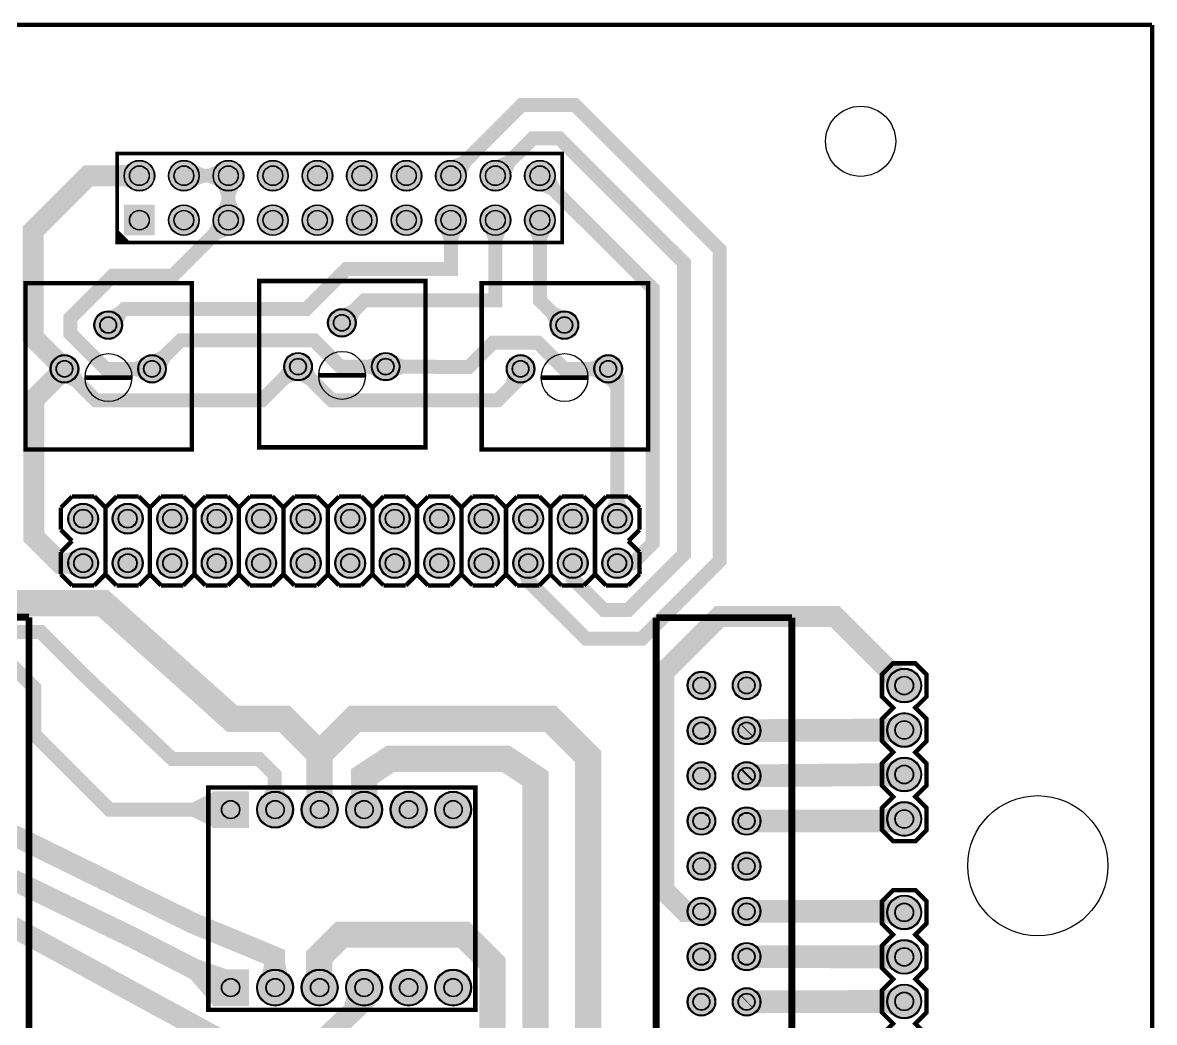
# Model space of a CAD drawing. Header units: millimetres. Extents: x 0 to 100, y -4 to 127.
# Drawn here: x 35.5 to 100.1, y 70 to 127.1 of the extents above; entities that cross this region are included whole.
import ezdxf

# ---------------------------------------------------------------- set-up
doc = ezdxf.new("R2010")
doc.units = ezdxf.units.MM
for name, color, linetype, true_color in [('BoardOutLine', 7, 'Continuous', 0xff00ff), ('BottomLayer', 7, 'Continuous', 0x009900), ('BottomSolderMaskLayer', 7, 'Continuous', 0xaa00ff), ('Multi-Layer', 7, 'Continuous', 0xc0c0c0), ('TopSilkLayer', 7, 'Continuous', 0xffffff), ('TopSolderMaskLayer', 7, 'Continuous', 0x800080)]:
    doc.layers.add(name, color=color, linetype=linetype, true_color=true_color)

msp = doc.modelspace()

# ---------------------------------------------------------------- hatches: boundary and pattern name
at = {"layer": 'BottomLayer'}
for points in [[(41.635, 117.752), (41.635, 119.027), (41.04, 118.989), (41.04, 117.789)], [(45.299, 117.752), (45.299, 119.027), (45.894, 118.789), (45.894, 117.989)], [(46.715, 117.752), (46.715, 119.027), (46.12, 118.789), (46.12, 117.989)], [(59.924, 119.238), (60.825, 118.336), (61.078, 118.925), (60.512, 119.491)], [(62.464, 119.238), (63.365, 118.336), (63.618, 118.925), (63.052, 119.491)], [(65.004, 117.541), (65.905, 118.443), (66.158, 117.854), (65.592, 117.288)], [(47.914, 117.827), (46.639, 117.827), (46.877, 117.232), (47.677, 117.232)], [(47.914, 116.412), (46.639, 116.412), (46.877, 117.007), (47.677, 117.007)], [(46.429, 115.903), (47.33, 115.001), (46.742, 114.748), (46.176, 115.314)], [(60.614, 115.287), (59.339, 115.287), (59.577, 114.692), (60.377, 114.692)], [(63.154, 115.287), (61.879, 115.287), (62.117, 114.692), (62.917, 114.692)], [(65.694, 115.287), (64.419, 115.287), (64.657, 114.692), (65.457, 114.692)], [(40.371, 110.62), (41.18, 109.812), (41.436, 110.311), (40.87, 110.876)], [(53.706, 110.747), (54.515, 109.939), (54.771, 110.438), (54.205, 111.003)], [(65.694, 109.812), (66.502, 110.62), (66.004, 110.876), (65.438, 110.31)], [(37.159, 107.312), (37.967, 108.12), (37.61, 108.518), (36.761, 107.669)], [(42.415, 107.931), (42.415, 106.788), (41.882, 106.96), (41.882, 107.76)], [(42.871, 108.12), (43.68, 107.312), (43.935, 107.811), (43.37, 108.376)], [(55.75, 108.058), (55.75, 106.915), (55.217, 107.087), (55.217, 107.887)], [(56.76, 108.057), (56.756, 106.914), (57.29, 107.083), (57.293, 107.883)], [(68.451, 107.932), (68.45, 106.789), (67.916, 106.961), (67.917, 107.761)], [(37.159, 107.408), (37.967, 106.599), (37.609, 106.202), (36.761, 107.051)], [(37.872, 106.599), (38.68, 107.408), (38.936, 106.909), (38.37, 106.343)], [(51.225, 106.725), (50.502, 107.611), (50.196, 107.142), (50.705, 106.519)], [(51.206, 106.726), (52.015, 107.534), (52.271, 107.036), (51.705, 106.47)], [(64.252, 106.658), (63.221, 107.152), (63.123, 106.607), (63.888, 106.241)], [(69.7, 107.206), (68.708, 106.639), (69.069, 106.23), (69.869, 106.688)], [(70.088, 99.352), (68.85, 99.352), (69.069, 99.93), (69.869, 99.93)], [(38.443, 95.647), (38.443, 96.885), (37.865, 96.866), (37.865, 95.666)], [(70.015, 95.647), (70.015, 96.885), (70.358, 96.666), (70.358, 95.866)], [(65.008, 95.72), (63.77, 95.72), (63.989, 95.25), (64.789, 95.25)], [(67.548, 95.72), (66.31, 95.72), (66.529, 95.377), (67.329, 95.377)], [(84.914, 89.222), (85.911, 90.219), (85.372, 90.61), (84.523, 89.761)], [(77.362, 86.136), (77.357, 87.279), (77.89, 87.36), (77.895, 86.06)], [(85.233, 86.034), (85.228, 87.443), (84.57, 87.386), (84.575, 86.086)], [(77.364, 83.558), (77.354, 84.701), (77.887, 84.784), (77.898, 83.484)], [(85.236, 83.491), (85.224, 84.901), (84.567, 84.84), (84.578, 83.54)], [(50.678, 82.874), (49.178, 82.837), (49.511, 83.546), (50.311, 83.565)], [(53.234, 82.856), (51.734, 82.856), (51.734, 83.556), (53.234, 83.556)], [(55.774, 82.856), (54.274, 82.856), (54.274, 83.556), (55.774, 83.556)], [(46.404, 81.194), (46.404, 83.194), (45.204, 82.594), (45.204, 81.794)], [(77.359, 80.973), (77.359, 82.116), (77.893, 82.194), (77.893, 80.894)], [(85.297, 80.902), (85.169, 82.306), (84.518, 82.194), (84.637, 80.894)], [(73.771, 75.811), (73.771, 76.954), (73.35, 76.983), (73.35, 75.783)], [(77.359, 75.811), (77.359, 76.954), (77.893, 77.033), (77.893, 75.733)], [(85.262, 77.058), (85.2, 75.65), (84.545, 75.733), (84.602, 77.033)], [(77.36, 74.373), (77.358, 73.23), (77.892, 73.15), (77.894, 74.45)], [(85.232, 74.493), (85.229, 73.083), (84.571, 73.139), (84.574, 74.439)], [(46.404, 71.034), (47.295, 73.034), (45.592, 73.634), (45.103, 72.537)], [(50.681, 72.71), (49.182, 72.682), (49.318, 73.384), (50.518, 73.407)], [(53.218, 72.714), (51.718, 72.677), (51.701, 73.377), (53.201, 73.414)], [(55.46, 71.134), (54.076, 71.715), (53.893, 71.033), (55.101, 70.526)], [(77.361, 70.652), (77.358, 71.794), (77.891, 71.875), (77.895, 70.575)], [(85.232, 70.54), (85.228, 71.95), (84.571, 71.893), (84.574, 70.593)]]:
    msp.add_hatch(color=256, dxfattribs=at).paths.add_polyline_path(points)
at = {"layer": 'BottomSolderMaskLayer'}
for points in [[(41.322, 118.389, 1), (43.072, 118.389, 1)], [(43.862, 118.389, 1), (45.612, 118.389, 1)], [(46.402, 118.389, 1), (48.152, 118.389, 1)], [(48.942, 118.389, 1), (50.692, 118.389, 1)], [(51.482, 118.389, 1), (53.232, 118.389, 1)], [(54.022, 118.389, 1), (55.772, 118.389, 1)], [(56.562, 118.389, 1), (58.312, 118.389, 1)], [(59.102, 118.389, 1), (60.852, 118.389, 1)], [(61.642, 118.389, 1), (63.392, 118.389, 1)], [(64.182, 118.389, 1), (65.932, 118.389, 1)], [(41.322, 116.725), (43.072, 116.725), (43.072, 114.974), (41.322, 114.974)], [(43.862, 115.849, 1), (45.612, 115.849, 1)], [(46.402, 115.849, 1), (48.152, 115.849, 1)], [(48.942, 115.849, 1), (50.692, 115.849, 1)], [(51.482, 115.849, 1), (53.232, 115.849, 1)], [(54.022, 115.849, 1), (55.772, 115.849, 1)], [(56.562, 115.849, 1), (58.312, 115.849, 1)], [(59.102, 115.849, 1), (60.852, 115.849, 1)], [(61.642, 115.849, 1), (63.392, 115.849, 1)], [(64.182, 115.849, 1), (65.932, 115.849, 1)], [(39.606, 109.86, 1), (41.232, 109.86, 1)], [(52.941, 109.987, 1), (54.567, 109.987, 1)], [(65.641, 109.86, 1), (67.267, 109.86, 1)], [(37.106, 107.36, 1), (38.732, 107.36, 1)], [(42.106, 107.36, 1), (43.732, 107.36, 1)], [(50.441, 107.487, 1), (52.067, 107.487, 1)], [(55.441, 107.487, 1), (57.067, 107.487, 1)], [(63.141, 107.36, 1), (64.767, 107.36, 1)], [(68.141, 107.36, 1), (69.767, 107.36, 1)], [(38.113, 98.806, 1), (39.865, 98.806, 1)], [(40.653, 98.806, 1), (42.405, 98.806, 1)], [(43.193, 98.806, 1), (44.945, 98.806, 1)], [(45.733, 98.806, 1), (47.485, 98.806, 1)], [(48.273, 98.806, 1), (50.025, 98.806, 1)], [(50.813, 98.806, 1), (52.565, 98.806, 1)], [(53.353, 98.806, 1), (55.105, 98.806, 1)], [(55.893, 98.806, 1), (57.645, 98.806, 1)], [(58.433, 98.806, 1), (60.185, 98.806, 1)], [(60.973, 98.806, 1), (62.725, 98.806, 1)], [(63.513, 98.806, 1), (65.265, 98.806, 1)], [(66.053, 98.806, 1), (67.805, 98.806, 1)], [(68.593, 98.806, 1), (70.345, 98.806, 1)], [(38.113, 96.266, 1), (39.865, 96.266, 1)], [(40.653, 96.266, 1), (42.405, 96.266, 1)], [(43.193, 96.266, 1), (44.945, 96.266, 1)], [(45.733, 96.266, 1), (47.485, 96.266, 1)], [(48.273, 96.266, 1), (50.025, 96.266, 1)], [(50.813, 96.266, 1), (52.565, 96.266, 1)], [(53.353, 96.266, 1), (55.105, 96.266, 1)], [(55.893, 96.266, 1), (57.645, 96.266, 1)], [(58.433, 96.266, 1), (60.185, 96.266, 1)], [(60.973, 96.266, 1), (62.725, 96.266, 1)], [(63.513, 96.266, 1), (65.265, 96.266, 1)], [(66.053, 96.266, 1), (67.805, 96.266, 1)], [(68.593, 96.266, 1), (70.345, 96.266, 1)], [(73.462, 89.286, 1), (75.088, 89.286, 1)], [(76.043, 89.286, 1), (77.668, 89.286, 1)], [(84.861, 89.281, 1), (86.843, 89.281, 1)], [(73.462, 86.705, 1), (75.088, 86.705, 1)], [(76.043, 86.705, 1), (77.668, 86.705, 1)], [(84.861, 86.741, 1), (86.843, 86.741, 1)], [(73.462, 84.125, 1), (75.088, 84.125, 1)], [(76.043, 84.125, 1), (77.668, 84.125, 1)], [(84.861, 84.201, 1), (86.843, 84.201, 1)], [(48.455, 83.245), (48.455, 81.144), (46.353, 81.144), (46.353, 83.245)], [(48.893, 82.194, 1), (50.995, 82.194, 1)], [(51.433, 82.194, 1), (53.535, 82.194, 1)], [(53.973, 82.194, 1), (56.075, 82.194, 1)], [(56.513, 82.194, 1), (58.615, 82.194, 1)], [(59.053, 82.194, 1), (61.155, 82.194, 1)], [(73.462, 81.544, 1), (75.088, 81.544, 1)], [(76.043, 81.544, 1), (77.668, 81.544, 1)], [(84.861, 81.661, 1), (86.843, 81.661, 1)], [(73.462, 78.963, 1), (75.088, 78.963, 1)], [(76.043, 78.963, 1), (77.668, 78.963, 1)], [(73.462, 76.383, 1), (75.088, 76.383, 1)], [(76.043, 76.383, 1), (77.668, 76.383, 1)], [(84.861, 76.327, 1), (86.843, 76.327, 1)], [(73.462, 73.802, 1), (75.088, 73.802, 1)], [(76.043, 73.802, 1), (77.668, 73.802, 1)], [(84.861, 73.787, 1), (86.843, 73.787, 1)], [(48.455, 73.085), (48.455, 70.984), (46.353, 70.984), (46.353, 73.085)], [(48.893, 72.034, 1), (50.995, 72.034, 1)], [(51.433, 72.034, 1), (53.535, 72.034, 1)], [(53.973, 72.034, 1), (56.075, 72.034, 1)], [(56.513, 72.034, 1), (58.615, 72.034, 1)], [(59.053, 72.034, 1), (61.155, 72.034, 1)], [(73.462, 71.222, 1), (75.088, 71.222, 1)], [(76.043, 71.222, 1), (77.668, 71.222, 1)], [(84.861, 71.247, 1), (86.843, 71.247, 1)]]:
    msp.add_hatch(color=256, dxfattribs=at).paths.add_polyline_path(points)
at = {"layer": 'Multi-Layer'}
for points in [[(41.347, 118.389, 1), (43.047, 118.389, 1)], [(43.887, 118.389, 1), (45.587, 118.389, 1)], [(46.427, 118.389, 1), (48.127, 118.389, 1)], [(48.967, 118.389, 1), (50.667, 118.389, 1)], [(51.507, 118.389, 1), (53.207, 118.389, 1)], [(54.047, 118.389, 1), (55.747, 118.389, 1)], [(56.587, 118.389, 1), (58.287, 118.389, 1)], [(59.127, 118.389, 1), (60.827, 118.389, 1)], [(61.667, 118.389, 1), (63.367, 118.389, 1)], [(64.207, 118.389, 1), (65.907, 118.389, 1)], [(41.347, 116.699), (43.047, 116.699), (43.047, 114.999), (41.347, 114.999)], [(43.887, 115.849, 1), (45.587, 115.849, 1)], [(46.427, 115.849, 1), (48.127, 115.849, 1)], [(48.967, 115.849, 1), (50.667, 115.849, 1)], [(51.507, 115.849, 1), (53.207, 115.849, 1)], [(54.047, 115.849, 1), (55.747, 115.849, 1)], [(56.587, 115.849, 1), (58.287, 115.849, 1)], [(59.127, 115.849, 1), (60.827, 115.849, 1)], [(61.667, 115.849, 1), (63.367, 115.849, 1)], [(64.207, 115.849, 1), (65.907, 115.849, 1)], [(39.657, 109.86, 1), (41.181, 109.86, 1)], [(52.992, 109.987, 1), (54.516, 109.987, 1)], [(65.692, 109.86, 1), (67.216, 109.86, 1)], [(37.157, 107.36, 1), (38.681, 107.36, 1)], [(42.157, 107.36, 1), (43.681, 107.36, 1)], [(50.492, 107.487, 1), (52.016, 107.487, 1)], [(55.492, 107.487, 1), (57.016, 107.487, 1)], [(63.192, 107.36, 1), (64.716, 107.36, 1)], [(68.192, 107.36, 1), (69.716, 107.36, 1)], [(38.164, 98.806, 1), (39.815, 98.806, 1)], [(40.703, 98.806, 1), (42.354, 98.806, 1)], [(43.243, 98.806, 1), (44.894, 98.806, 1)], [(45.784, 98.806, 1), (47.435, 98.806, 1)], [(48.324, 98.806, 1), (49.974, 98.806, 1)], [(50.863, 98.806, 1), (52.514, 98.806, 1)], [(53.403, 98.806, 1), (55.054, 98.806, 1)], [(55.943, 98.806, 1), (57.594, 98.806, 1)], [(58.484, 98.806, 1), (60.135, 98.806, 1)], [(61.024, 98.806, 1), (62.675, 98.806, 1)], [(63.564, 98.806, 1), (65.215, 98.806, 1)], [(66.103, 98.806, 1), (67.754, 98.806, 1)], [(68.643, 98.806, 1), (70.294, 98.806, 1)], [(38.164, 96.266, 1), (39.815, 96.266, 1)], [(40.703, 96.266, 1), (42.354, 96.266, 1)], [(43.243, 96.266, 1), (44.894, 96.266, 1)], [(45.784, 96.266, 1), (47.435, 96.266, 1)], [(48.324, 96.266, 1), (49.974, 96.266, 1)], [(50.863, 96.266, 1), (52.514, 96.266, 1)], [(53.403, 96.266, 1), (55.054, 96.266, 1)], [(55.943, 96.266, 1), (57.594, 96.266, 1)], [(58.484, 96.266, 1), (60.135, 96.266, 1)], [(61.024, 96.266, 1), (62.675, 96.266, 1)], [(63.564, 96.266, 1), (65.215, 96.266, 1)], [(66.103, 96.266, 1), (67.754, 96.266, 1)], [(68.643, 96.266, 1), (70.294, 96.266, 1)], [(73.513, 89.286, 1), (75.037, 89.286, 1)], [(76.093, 89.286, 1), (77.617, 89.286, 1)], [(84.912, 89.281, 1), (86.792, 89.281, 1)], [(73.513, 86.705, 1), (75.037, 86.705, 1)], [(76.093, 86.705, 1), (77.617, 86.705, 1)], [(84.912, 86.741, 1), (86.792, 86.741, 1)], [(73.513, 84.125, 1), (75.037, 84.125, 1)], [(76.093, 84.125, 1), (77.617, 84.125, 1)], [(84.912, 84.201, 1), (86.792, 84.201, 1)], [(48.404, 83.194), (48.404, 81.194), (46.404, 81.194), (46.404, 83.194)], [(48.944, 82.194, 1), (50.944, 82.194, 1)], [(51.484, 82.194, 1), (53.484, 82.194, 1)], [(54.024, 82.194, 1), (56.024, 82.194, 1)], [(56.564, 82.194, 1), (58.564, 82.194, 1)], [(59.104, 82.194, 1), (61.104, 82.194, 1)], [(73.513, 81.544, 1), (75.037, 81.544, 1)], [(76.093, 81.544, 1), (77.617, 81.544, 1)], [(84.912, 81.661, 1), (86.792, 81.661, 1)], [(73.513, 78.963, 1), (75.037, 78.963, 1)], [(76.093, 78.963, 1), (77.617, 78.963, 1)], [(73.513, 76.383, 1), (75.037, 76.383, 1)], [(76.093, 76.383, 1), (77.617, 76.383, 1)], [(84.912, 76.327, 1), (86.792, 76.327, 1)], [(73.513, 73.802, 1), (75.037, 73.802, 1)], [(76.093, 73.802, 1), (77.617, 73.802, 1)], [(84.912, 73.787, 1), (86.792, 73.787, 1)], [(48.404, 73.034), (48.404, 71.034), (46.404, 71.034), (46.404, 73.034)], [(48.944, 72.034, 1), (50.944, 72.034, 1)], [(51.484, 72.034, 1), (53.484, 72.034, 1)], [(54.024, 72.034, 1), (56.024, 72.034, 1)], [(56.564, 72.034, 1), (58.564, 72.034, 1)], [(59.104, 72.034, 1), (61.104, 72.034, 1)], [(73.513, 71.222, 1), (75.037, 71.222, 1)], [(76.093, 71.222, 1), (77.617, 71.222, 1)], [(84.912, 71.247, 1), (86.792, 71.247, 1)]]:
    msp.add_hatch(color=256, dxfattribs=at).paths.add_polyline_path(points)
at = {"layer": 'TopSilkLayer'}
msp.add_hatch(color=256, dxfattribs=at).paths.add_polyline_path([(40.927, 115.341), (41.689, 114.579), (40.927, 114.579)])
at = {"layer": 'TopSolderMaskLayer'}
for points in [[(41.322, 118.389, 1), (43.072, 118.389, 1)], [(43.862, 118.389, 1), (45.612, 118.389, 1)], [(46.402, 118.389, 1), (48.152, 118.389, 1)], [(48.942, 118.389, 1), (50.692, 118.389, 1)], [(51.482, 118.389, 1), (53.232, 118.389, 1)], [(54.022, 118.389, 1), (55.772, 118.389, 1)], [(56.562, 118.389, 1), (58.312, 118.389, 1)], [(59.102, 118.389, 1), (60.852, 118.389, 1)], [(61.642, 118.389, 1), (63.392, 118.389, 1)], [(64.182, 118.389, 1), (65.932, 118.389, 1)], [(41.322, 116.725), (43.072, 116.725), (43.072, 114.974), (41.322, 114.974)], [(43.862, 115.849, 1), (45.612, 115.849, 1)], [(46.402, 115.849, 1), (48.152, 115.849, 1)], [(48.942, 115.849, 1), (50.692, 115.849, 1)], [(51.482, 115.849, 1), (53.232, 115.849, 1)], [(54.022, 115.849, 1), (55.772, 115.849, 1)], [(56.562, 115.849, 1), (58.312, 115.849, 1)], [(59.102, 115.849, 1), (60.852, 115.849, 1)], [(61.642, 115.849, 1), (63.392, 115.849, 1)], [(64.182, 115.849, 1), (65.932, 115.849, 1)], [(39.606, 109.86, 1), (41.232, 109.86, 1)], [(52.941, 109.987, 1), (54.567, 109.987, 1)], [(65.641, 109.86, 1), (67.267, 109.86, 1)], [(37.106, 107.36, 1), (38.732, 107.36, 1)], [(42.106, 107.36, 1), (43.732, 107.36, 1)], [(50.441, 107.487, 1), (52.067, 107.487, 1)], [(55.441, 107.487, 1), (57.067, 107.487, 1)], [(63.141, 107.36, 1), (64.767, 107.36, 1)], [(68.141, 107.36, 1), (69.767, 107.36, 1)], [(38.113, 98.806, 1), (39.865, 98.806, 1)], [(40.653, 98.806, 1), (42.405, 98.806, 1)], [(43.193, 98.806, 1), (44.945, 98.806, 1)], [(45.733, 98.806, 1), (47.485, 98.806, 1)], [(48.273, 98.806, 1), (50.025, 98.806, 1)], [(50.813, 98.806, 1), (52.565, 98.806, 1)], [(53.353, 98.806, 1), (55.105, 98.806, 1)], [(55.893, 98.806, 1), (57.645, 98.806, 1)], [(58.433, 98.806, 1), (60.185, 98.806, 1)], [(60.973, 98.806, 1), (62.725, 98.806, 1)], [(63.513, 98.806, 1), (65.265, 98.806, 1)], [(66.053, 98.806, 1), (67.805, 98.806, 1)], [(68.593, 98.806, 1), (70.345, 98.806, 1)], [(38.113, 96.266, 1), (39.865, 96.266, 1)], [(40.653, 96.266, 1), (42.405, 96.266, 1)], [(43.193, 96.266, 1), (44.945, 96.266, 1)], [(45.733, 96.266, 1), (47.485, 96.266, 1)], [(48.273, 96.266, 1), (50.025, 96.266, 1)], [(50.813, 96.266, 1), (52.565, 96.266, 1)], [(53.353, 96.266, 1), (55.105, 96.266, 1)], [(55.893, 96.266, 1), (57.645, 96.266, 1)], [(58.433, 96.266, 1), (60.185, 96.266, 1)], [(60.973, 96.266, 1), (62.725, 96.266, 1)], [(63.513, 96.266, 1), (65.265, 96.266, 1)], [(66.053, 96.266, 1), (67.805, 96.266, 1)], [(68.593, 96.266, 1), (70.345, 96.266, 1)], [(73.462, 89.286, 1), (75.088, 89.286, 1)], [(76.043, 89.286, 1), (77.668, 89.286, 1)], [(84.861, 89.281, 1), (86.843, 89.281, 1)], [(73.462, 86.705, 1), (75.088, 86.705, 1)], [(76.043, 86.705, 1), (77.668, 86.705, 1)], [(84.861, 86.741, 1), (86.843, 86.741, 1)], [(73.462, 84.125, 1), (75.088, 84.125, 1)], [(76.043, 84.125, 1), (77.668, 84.125, 1)], [(84.861, 84.201, 1), (86.843, 84.201, 1)], [(48.455, 83.245), (48.455, 81.144), (46.353, 81.144), (46.353, 83.245)], [(48.893, 82.194, 1), (50.995, 82.194, 1)], [(51.433, 82.194, 1), (53.535, 82.194, 1)], [(53.973, 82.194, 1), (56.075, 82.194, 1)], [(56.513, 82.194, 1), (58.615, 82.194, 1)], [(59.053, 82.194, 1), (61.155, 82.194, 1)], [(73.462, 81.544, 1), (75.088, 81.544, 1)], [(76.043, 81.544, 1), (77.668, 81.544, 1)], [(84.861, 81.661, 1), (86.843, 81.661, 1)], [(73.462, 78.963, 1), (75.088, 78.963, 1)], [(76.043, 78.963, 1), (77.668, 78.963, 1)], [(73.462, 76.383, 1), (75.088, 76.383, 1)], [(76.043, 76.383, 1), (77.668, 76.383, 1)], [(84.861, 76.327, 1), (86.843, 76.327, 1)], [(73.462, 73.802, 1), (75.088, 73.802, 1)], [(76.043, 73.802, 1), (77.668, 73.802, 1)], [(84.861, 73.787, 1), (86.843, 73.787, 1)], [(48.455, 73.085), (48.455, 70.984), (46.353, 70.984), (46.353, 73.085)], [(48.893, 72.034, 1), (50.995, 72.034, 1)], [(51.433, 72.034, 1), (53.535, 72.034, 1)], [(53.973, 72.034, 1), (56.075, 72.034, 1)], [(56.513, 72.034, 1), (58.615, 72.034, 1)], [(59.053, 72.034, 1), (61.155, 72.034, 1)], [(73.462, 71.222, 1), (75.088, 71.222, 1)], [(76.043, 71.222, 1), (77.668, 71.222, 1)], [(84.861, 71.247, 1), (86.843, 71.247, 1)]]:
    msp.add_hatch(color=256, dxfattribs=at).paths.add_polyline_path(points)

# ---------------------------------------------------------------- linework, layer by layer
at = {"layer": 'BoardOutLine', "const_width": 0.254}
for points in [[(0, 127), (100, 127)], [(100, 127), (100, 0)]]:
    msp.add_lwpolyline(points, dxfattribs=at)
at = {"layer": 'BottomLayer'}
for points, const_width in [([(64.389, 96.266), (64.389, 95.25), (67.691, 91.948), (70.866, 91.948), (75.311, 96.393), (75.311, 114.173), (67.056, 122.428), (64.016, 122.428), (59.977, 118.389)], 0.8), ([(66.929, 96.266), (66.929, 95.377), (68.707, 93.599), (70.104, 93.599), (73.279, 96.774), (73.279, 113.411), (66.167, 120.523), (64.651, 120.523), (62.517, 118.389)], 0.8), ([(37.92, 107.361), (36.134, 109.144), (36.134, 115.242), (39.281, 118.389), (42.197, 118.389)], 1.2), ([(44.737, 118.389), (47.277, 118.389)], 0.8), ([(47.277, 118.389), (47.277, 115.849)], 0.8), ([(69.469, 96.266), (70.358, 96.266), (71.501, 97.409), (71.501, 111.945), (65.057, 118.389)], 0.8), ([(42.919, 107.36), (40.273, 107.36), (38.26, 109.372), (38.26, 110.261), (40.673, 112.674), (44.102, 112.674), (47.277, 115.849)], 0.8), ([(40.419, 109.86), (41.329, 110.769), (51.722, 110.769), (54.008, 113.055), (59.977, 113.055), (59.977, 115.849)], 0.8), ([(53.754, 109.987), (55.045, 111.277), (62.517, 111.277), (62.517, 115.849)], 0.8), ([(66.454, 109.86), (65.057, 111.257), (65.057, 115.849)], 0.8), ([(42.918, 107.361), (44.552, 108.991), (52.172, 108.991), (53.675, 107.488), (56.253, 107.488)], 0.8), ([(56.253, 107.488), (60.993, 107.467), (62.39, 108.864), (64.93, 108.864), (66.434, 107.361), (68.953, 107.361)], 0.8), ([(37.92, 107.361), (36.175, 105.616), (36.175, 97.775), (37.683, 96.266), (38.989, 96.266)], 1.2), ([(37.92, 107.361), (39.715, 105.562), (49.182, 105.562), (51.107, 107.488), (51.255, 107.488)], 0.8), ([(51.254, 107.487), (53.178, 105.562), (62.644, 105.562), (63.954, 106.872), (63.954, 107.36)], 0.8), ([(69.469, 98.806), (69.469, 106.845), (68.954, 107.36)], 0.8), ([(24.544, 97.561), (29.185, 97.561), (32.766, 93.98), (40.132, 93.98), (40.132, 93.98), (47.498, 87.376), (47.498, 87.376), (50.485, 87.376), (52.484, 85.377)], 1.5), ([(49.944, 82.194), (49.911, 82.227), (49.911, 84.201), (49.022, 85.09), (44.069, 85.09), (38.989, 89.916), (36.576, 92.329), (30.099, 92.329), (27.407, 95.021), (24.544, 95.021)], 0.8), ([(85.852, 89.281), (81.915, 93.218), (75.311, 93.218), (72.136, 90.043), (72.136, 77.597), (73.35, 76.383), (74.275, 76.383)], 1.2), ([(24.544, 92.481), (25.966, 91.059), (34.29, 91.059), (36.195, 89.154), (36.195, 86.487), (40.488, 82.194), (47.404, 82.194)], 0.8), ([(52.484, 82.194), (52.484, 85.377), (54.483, 87.376), (65.659, 87.376), (67.818, 85.217), (67.818, 53.467), (63.373, 49.022), (63.373, 42.037), (60.452, 39.116), (58.928, 39.116), (55.024, 35.331)], 1.5), ([(85.852, 86.741), (76.855, 86.705)], 1.3), ([(76.891, 86.741), (76.855, 86.705)], 0.8), ([(55.024, 82.194), (55.024, 84.099), (56.515, 85.09), (63.119, 85.09), (64.803, 83.972), (64.803, 54.643), (61.595, 51.435), (53.983, 51.435), (52.451, 49.903), (52.451, 49.149)], 1.5), ([(85.852, 84.201), (76.855, 84.125)], 1.3), ([(76.931, 84.201), (76.855, 84.125)], 0.8), ([(49.944, 72.034), (49.911, 73.787), (45.245, 75.717), (33.32, 81.57)], 1.2), ([(85.852, 81.661), (85.735, 81.544), (76.855, 81.544)], 1.3), ([(47.404, 72.034), (41.689, 74.955), (33.32, 78.989)], 1.2), ([(33.32, 76.408), (47.244, 68.834), (52.451, 68.834), (55.024, 71.28), (55.024, 72.034)], 1.2), ([(85.852, 76.327), (85.796, 76.383), (76.855, 76.383)], 1.3), ([(54.991, 59.309), (54.991, 61.087), (56.388, 62.484), (62.357, 69.088), (62.357, 73.406), (60.706, 75.057), (53.721, 75.057), (52.451, 73.787), (52.451, 72.067), (52.484, 72.034)], 1.5), ([(85.852, 73.787), (76.855, 73.802)], 1.3), ([(85.852, 71.247), (76.855, 71.222)], 1.3), ([(76.881, 71.247), (76.855, 71.222)], 0.8)]:
    msp.add_lwpolyline(points, dxfattribs=dict(at, const_width=const_width))
at = {"layer": 'BottomSolderMaskLayer'}
for centre, radius in [((42.197, 118.389), 0.875), ((42.197, 118.389), 0.566), ((44.737, 118.389), 0.875), ((44.737, 118.389), 0.566), ((47.277, 118.389), 0.875), ((47.277, 118.389), 0.566), ((49.817, 118.389), 0.875), ((49.817, 118.389), 0.566), ((52.357, 118.389), 0.875), ((52.357, 118.389), 0.566), ((54.897, 118.389), 0.875), ((54.897, 118.389), 0.566), ((57.437, 118.389), 0.875), ((57.437, 118.389), 0.566), ((59.977, 118.389), 0.875), ((59.977, 118.389), 0.566), ((62.517, 118.389), 0.875), ((62.517, 118.389), 0.566), ((65.057, 118.389), 0.875), ((65.057, 118.389), 0.566), ((42.197, 115.849), 0.566), ((44.737, 115.849), 0.875), ((44.737, 115.849), 0.566), ((47.277, 115.849), 0.875), ((47.277, 115.849), 0.566), ((49.817, 115.849), 0.875), ((49.817, 115.849), 0.566), ((52.357, 115.849), 0.875), ((52.357, 115.849), 0.566), ((54.897, 115.849), 0.875), ((54.897, 115.849), 0.566), ((57.437, 115.849), 0.875), ((57.437, 115.849), 0.566), ((59.977, 115.849), 0.875), ((59.977, 115.849), 0.566), ((62.517, 115.849), 0.875), ((62.517, 115.849), 0.566), ((65.057, 115.849), 0.875), ((65.057, 115.849), 0.566), ((40.419, 109.86), 0.813), ((53.754, 109.987), 0.813), ((53.754, 109.987), 0.48), ((66.454, 109.86), 0.813), ((40.419, 109.86), 0.48), ((66.454, 109.86), 0.48), ((37.919, 107.36), 0.813), ((42.919, 107.36), 0.813), ((51.254, 107.487), 0.813), ((51.254, 107.487), 0.48), ((56.254, 107.487), 0.813), ((56.254, 107.487), 0.48), ((63.954, 107.36), 0.813), ((68.954, 107.36), 0.813), ((37.919, 107.36), 0.48), ((42.919, 107.36), 0.48), ((63.954, 107.36), 0.48), ((68.954, 107.36), 0.48), ((38.989, 98.806), 0.876), ((41.529, 98.806), 0.876), ((44.069, 98.806), 0.876), ((46.609, 98.806), 0.876), ((49.149, 98.806), 0.876), ((51.689, 98.806), 0.876), ((54.229, 98.806), 0.876), ((56.769, 98.806), 0.876), ((59.309, 98.806), 0.876), ((61.849, 98.806), 0.876), ((64.389, 98.806), 0.876), ((66.929, 98.806), 0.876), ((69.469, 98.806), 0.876), ((38.989, 98.806), 0.539), ((41.529, 98.806), 0.539), ((44.069, 98.806), 0.539), ((46.609, 98.806), 0.539), ((49.149, 98.806), 0.539), ((51.689, 98.806), 0.539), ((54.229, 98.806), 0.539), ((56.769, 98.806), 0.539), ((59.309, 98.806), 0.539), ((61.849, 98.806), 0.539), ((64.389, 98.806), 0.539), ((66.929, 98.806), 0.539), ((69.469, 98.806), 0.539), ((38.989, 96.266), 0.876), ((41.529, 96.266), 0.876), ((44.069, 96.266), 0.876), ((46.609, 96.266), 0.876), ((49.149, 96.266), 0.876), ((51.689, 96.266), 0.876), ((54.229, 96.266), 0.876), ((56.769, 96.266), 0.876), ((59.309, 96.266), 0.876), ((61.849, 96.266), 0.876), ((64.389, 96.266), 0.876), ((66.929, 96.266), 0.876), ((69.469, 96.266), 0.876), ((38.989, 96.266), 0.539), ((41.529, 96.266), 0.539), ((44.069, 96.266), 0.539), ((46.609, 96.266), 0.539), ((49.149, 96.266), 0.539), ((51.689, 96.266), 0.539), ((54.229, 96.266), 0.539), ((56.769, 96.266), 0.539), ((59.309, 96.266), 0.539), ((61.849, 96.266), 0.539), ((64.389, 96.266), 0.539), ((66.929, 96.266), 0.539), ((69.469, 96.266), 0.539), ((74.275, 89.286), 0.813), ((76.855, 89.286), 0.813), ((85.852, 89.281), 0.991), ((85.852, 89.281), 0.535), ((74.275, 89.286), 0.488), ((76.855, 89.286), 0.488), ((74.275, 86.705), 0.813), ((76.855, 86.705), 0.813), ((85.852, 86.741), 0.991), ((85.852, 86.741), 0.535), ((74.275, 86.705), 0.488), ((76.855, 86.705), 0.488), ((74.275, 84.125), 0.813), ((76.855, 84.125), 0.813), ((85.852, 84.201), 0.991), ((85.852, 84.201), 0.535), ((74.275, 84.125), 0.488), ((76.855, 84.125), 0.488), ((47.404, 82.194), 0.525), ((49.944, 82.194), 1.051), ((49.944, 82.194), 0.525), ((52.484, 82.194), 1.051), ((52.484, 82.194), 0.525), ((55.024, 82.194), 1.051), ((55.024, 82.194), 0.525), ((57.564, 82.194), 1.051), ((57.564, 82.194), 0.525), ((60.104, 82.194), 1.051), ((60.104, 82.194), 0.525), ((74.275, 81.544), 0.813), ((76.855, 81.544), 0.813), ((85.852, 81.661), 0.991), ((85.852, 81.661), 0.535), ((74.275, 81.544), 0.488), ((76.855, 81.544), 0.488), ((74.275, 78.963), 0.813), ((74.275, 78.964), 0.488), ((76.855, 78.963), 0.813), ((76.855, 78.964), 0.488), ((74.275, 76.383), 0.813), ((74.275, 76.383), 0.488), ((76.855, 76.383), 0.813), ((76.855, 76.383), 0.488), ((85.852, 76.327), 0.991), ((85.852, 76.327), 0.535), ((74.275, 73.802), 0.813), ((74.275, 73.802), 0.488), ((76.855, 73.802), 0.813), ((76.855, 73.802), 0.488), ((85.852, 73.787), 0.991), ((85.852, 73.787), 0.535), ((49.944, 72.034), 1.051), ((52.484, 72.034), 1.051), ((55.024, 72.034), 1.051), ((57.564, 72.034), 1.051), ((60.104, 72.034), 1.051), ((47.404, 72.034), 0.525), ((49.944, 72.034), 0.525), ((52.484, 72.034), 0.525), ((55.024, 72.034), 0.525), ((57.564, 72.034), 0.525), ((60.104, 72.034), 0.525), ((74.275, 71.222), 0.813), ((74.275, 71.222), 0.488), ((76.855, 71.222), 0.813), ((76.855, 71.222), 0.488), ((85.852, 71.247), 0.991), ((85.852, 71.247), 0.535)]:
    msp.add_circle(centre, radius, dxfattribs=at)
at = {"layer": 'Multi-Layer'}
for centre, radius in [((83.363, 120.351), 2), ((42.197, 118.389), 0.85), ((42.197, 118.389), 0.55), ((44.737, 118.389), 0.85), ((44.737, 118.389), 0.55), ((47.277, 118.389), 0.85), ((47.277, 118.389), 0.55), ((49.817, 118.389), 0.85), ((49.817, 118.389), 0.55), ((52.357, 118.389), 0.85), ((52.357, 118.389), 0.55), ((54.897, 118.389), 0.85), ((54.897, 118.389), 0.55), ((57.437, 118.389), 0.85), ((57.437, 118.389), 0.55), ((59.977, 118.389), 0.85), ((59.977, 118.389), 0.55), ((62.517, 118.389), 0.85), ((62.517, 118.389), 0.55), ((65.057, 118.389), 0.85), ((65.057, 118.389), 0.55), ((42.197, 115.849), 0.55), ((44.737, 115.849), 0.85), ((44.737, 115.849), 0.55), ((47.277, 115.849), 0.85), ((47.277, 115.849), 0.55), ((49.817, 115.849), 0.85), ((49.817, 115.849), 0.55), ((52.357, 115.849), 0.85), ((52.357, 115.849), 0.55), ((54.897, 115.849), 0.85), ((54.897, 115.849), 0.55), ((57.437, 115.849), 0.85), ((57.437, 115.849), 0.55), ((59.977, 115.849), 0.85), ((59.977, 115.849), 0.55), ((62.517, 115.849), 0.85), ((62.517, 115.849), 0.55), ((65.057, 115.849), 0.85), ((65.057, 115.849), 0.55), ((40.419, 109.86), 0.762), ((53.754, 109.987), 0.762), ((66.454, 109.86), 0.762), ((40.419, 109.86), 0.45), ((53.754, 109.987), 0.45), ((66.454, 109.86), 0.45), ((37.919, 107.36), 0.762), ((42.919, 107.36), 0.762), ((51.254, 107.487), 0.762), ((51.254, 107.487), 0.45), ((56.254, 107.487), 0.762), ((56.254, 107.487), 0.45), ((63.954, 107.36), 0.762), ((68.954, 107.36), 0.762), ((37.919, 107.36), 0.45), ((42.919, 107.36), 0.45), ((63.954, 107.36), 0.45), ((68.954, 107.36), 0.45), ((38.989, 98.806), 0.826), ((41.529, 98.806), 0.826), ((44.069, 98.806), 0.826), ((46.609, 98.806), 0.826), ((49.149, 98.806), 0.826), ((51.689, 98.806), 0.826), ((54.229, 98.806), 0.826), ((56.769, 98.806), 0.826), ((59.309, 98.806), 0.826), ((61.849, 98.806), 0.826), ((64.389, 98.806), 0.826), ((66.929, 98.806), 0.826), ((69.469, 98.806), 0.826), ((38.989, 98.806), 0.508), ((41.529, 98.806), 0.508), ((44.069, 98.806), 0.508), ((46.609, 98.806), 0.508), ((49.149, 98.806), 0.508), ((51.689, 98.806), 0.508), ((54.229, 98.806), 0.508), ((56.769, 98.806), 0.508), ((59.309, 98.806), 0.508), ((61.849, 98.806), 0.508), ((64.389, 98.806), 0.508), ((66.929, 98.806), 0.508), ((69.469, 98.806), 0.508), ((38.989, 96.266), 0.826), ((41.529, 96.266), 0.826), ((44.069, 96.266), 0.826), ((46.609, 96.266), 0.826), ((49.149, 96.266), 0.826), ((51.689, 96.266), 0.826), ((54.229, 96.266), 0.826), ((56.769, 96.266), 0.826), ((59.309, 96.266), 0.826), ((61.849, 96.266), 0.826), ((64.389, 96.266), 0.826), ((66.929, 96.266), 0.826), ((69.469, 96.266), 0.826), ((38.989, 96.266), 0.508), ((41.529, 96.266), 0.508), ((44.069, 96.266), 0.508), ((46.609, 96.266), 0.508), ((49.149, 96.266), 0.508), ((51.689, 96.266), 0.508), ((54.229, 96.266), 0.508), ((56.769, 96.266), 0.508), ((59.309, 96.266), 0.508), ((61.849, 96.266), 0.508), ((64.389, 96.266), 0.508), ((66.929, 96.266), 0.508), ((69.469, 96.266), 0.508), ((74.275, 89.286), 0.762), ((76.855, 89.286), 0.762), ((85.852, 89.281), 0.94), ((85.852, 89.281), 0.508), ((74.275, 89.286), 0.457), ((76.855, 89.286), 0.457), ((74.275, 86.705), 0.762), ((76.855, 86.705), 0.762), ((85.852, 86.741), 0.94), ((85.852, 86.741), 0.508), ((74.275, 86.705), 0.457), ((76.855, 86.705), 0.457), ((74.275, 84.125), 0.762), ((76.855, 84.125), 0.762), ((85.852, 84.201), 0.94), ((85.852, 84.201), 0.508), ((74.275, 84.125), 0.457), ((76.855, 84.125), 0.457), ((47.404, 82.194), 0.5), ((49.944, 82.194), 1), ((49.944, 82.194), 0.5), ((52.484, 82.194), 1), ((52.484, 82.194), 0.5), ((55.024, 82.194), 1), ((55.024, 82.194), 0.5), ((57.564, 82.194), 1), ((57.564, 82.194), 0.5), ((60.104, 82.194), 1), ((60.104, 82.194), 0.5), ((93.472, 78.994), 4), ((74.275, 81.544), 0.762), ((76.855, 81.544), 0.762), ((85.852, 81.661), 0.94), ((85.852, 81.661), 0.508), ((74.275, 81.544), 0.457), ((76.855, 81.544), 0.457), ((74.275, 78.963), 0.762), ((76.855, 78.963), 0.762), ((74.275, 78.964), 0.457), ((76.855, 78.964), 0.457), ((74.275, 76.383), 0.762), ((76.855, 76.383), 0.762), ((85.852, 76.327), 0.94), ((74.275, 76.383), 0.457), ((76.855, 76.383), 0.457), ((85.852, 76.327), 0.508), ((74.275, 73.802), 0.762), ((76.855, 73.802), 0.762), ((85.852, 73.787), 0.94), ((85.852, 73.787), 0.508), ((74.275, 73.802), 0.457), ((76.855, 73.802), 0.457), ((49.944, 72.034), 1), ((52.484, 72.034), 1), ((55.024, 72.034), 1), ((57.564, 72.034), 1), ((60.104, 72.034), 1), ((47.404, 72.034), 0.5), ((49.944, 72.034), 0.5), ((52.484, 72.034), 0.5), ((55.024, 72.034), 0.5), ((57.564, 72.034), 0.5), ((60.104, 72.034), 0.5), ((74.275, 71.222), 0.762), ((76.855, 71.222), 0.762), ((85.852, 71.247), 0.94), ((85.852, 71.247), 0.508), ((74.275, 71.222), 0.457), ((76.855, 71.222), 0.457)]:
    msp.add_circle(centre, radius, dxfattribs=at)
at = {"layer": 'TopSilkLayer'}
for points, const_width in [([(40.927, 119.659), (42.832, 119.659), (66.327, 119.659), (66.327, 114.579), (42.832, 114.579), (40.927, 114.579), (40.927, 119.659)], 0.203), ([(49.03, 102.878), (49.03, 112.378), (58.53, 112.378), (58.53, 102.878), (49.03, 102.878)], 0.254), ([(35.695, 102.751), (35.695, 112.251), (45.195, 112.251), (45.195, 102.751), (35.695, 102.751)], 0.254), ([(61.73, 102.751), (61.73, 112.251), (71.23, 112.251), (71.23, 102.751), (61.73, 102.751)], 0.254), ([(87.122, 88.646), (86.487, 88.011), (87.122, 87.376), (87.122, 86.106), (86.487, 85.471), (87.122, 84.836), (87.122, 83.566), (86.487, 82.931), (87.122, 82.296), (87.122, 81.026), (86.487, 80.391), (85.217, 80.391), (84.582, 81.026), (84.582, 82.296), (85.217, 82.931), (84.582, 83.566), (84.582, 84.836), (85.217, 85.471), (84.582, 86.106), (84.582, 87.376), (85.217, 88.011), (84.582, 88.646), (84.582, 89.916), (85.217, 90.551), (86.487, 90.551), (87.122, 89.916), (87.122, 88.646)], 0.254), ([(61.374, 83.464), (61.374, 70.764), (46.134, 70.764), (46.134, 83.464), (61.374, 83.464)], 0.254)]:
    msp.add_lwpolyline(points, close=True, dxfattribs=dict(at, const_width=const_width))
for points, const_width in [([(41.772, 106.86), (39.062, 106.86)], 0.254), ([(55.107, 106.987), (52.397, 106.987)], 0.254), ([(67.807, 106.86), (65.097, 106.86)], 0.254), ([(38.354, 100.076), (37.719, 99.441)], 0.254), ([(38.354, 100.076), (39.624, 100.076)], 0.254), ([(39.624, 100.076), (40.259, 99.441)], 0.254), ([(40.259, 99.441), (40.894, 100.076)], 0.254), ([(40.894, 100.076), (42.164, 100.076)], 0.254), ([(42.164, 100.076), (42.799, 99.441)], 0.254), ([(42.799, 99.441), (43.434, 100.076)], 0.254), ([(43.434, 100.076), (44.704, 100.076)], 0.254), ([(44.704, 100.076), (45.339, 99.441)], 0.254), ([(45.974, 100.076), (45.339, 99.441)], 0.254), ([(45.974, 100.076), (47.244, 100.076)], 0.254), ([(47.244, 100.076), (47.879, 99.441)], 0.254), ([(47.879, 99.441), (48.514, 100.076)], 0.254), ([(48.514, 100.076), (49.784, 100.076)], 0.254), ([(49.784, 100.076), (50.419, 99.441)], 0.254), ([(50.419, 99.441), (51.054, 100.076)], 0.254), ([(51.054, 100.076), (52.324, 100.076)], 0.254), ([(52.324, 100.076), (52.959, 99.441)], 0.254), ([(53.594, 100.076), (52.959, 99.441)], 0.254), ([(53.594, 100.076), (54.864, 100.076)], 0.254), ([(54.864, 100.076), (55.499, 99.441)], 0.254), ([(56.134, 100.076), (55.499, 99.441)], 0.254), ([(56.134, 100.076), (57.404, 100.076)], 0.254), ([(57.404, 100.076), (58.039, 99.441)], 0.254), ([(58.039, 99.441), (58.674, 100.076)], 0.254), ([(58.674, 100.076), (59.944, 100.076)], 0.254), ([(59.944, 100.076), (60.579, 99.441)], 0.254), ([(60.579, 99.441), (61.214, 100.076)], 0.254), ([(61.214, 100.076), (62.484, 100.076)], 0.254), ([(62.484, 100.076), (63.119, 99.441)], 0.254), ([(63.754, 100.076), (63.119, 99.441)], 0.254), ([(63.754, 100.076), (65.024, 100.076)], 0.254), ([(65.024, 100.076), (65.659, 99.441)], 0.254), ([(65.659, 99.441), (66.294, 100.076)], 0.254), ([(66.294, 100.076), (67.564, 100.076)], 0.254), ([(67.564, 100.076), (68.199, 99.441)], 0.254), ([(68.199, 99.441), (68.834, 100.076)], 0.254), ([(68.834, 100.076), (70.104, 100.076)], 0.254), ([(70.104, 100.076), (70.739, 99.441)], 0.254), ([(37.719, 99.441), (37.719, 98.171)], 0.254), ([(40.259, 99.441), (40.259, 95.631)], 0.254), ([(42.799, 99.441), (42.799, 95.631)], 0.254), ([(45.339, 99.441), (45.339, 95.631)], 0.254), ([(47.879, 99.441), (47.879, 95.631)], 0.254), ([(50.419, 99.441), (50.419, 95.631)], 0.254), ([(52.959, 99.441), (52.959, 95.631)], 0.254), ([(55.499, 99.441), (55.499, 95.631)], 0.254), ([(58.039, 99.441), (58.039, 95.631)], 0.254), ([(60.579, 99.441), (60.579, 95.631)], 0.254), ([(63.119, 99.441), (63.119, 95.631)], 0.254), ([(65.659, 99.441), (65.659, 95.631)], 0.254), ([(68.199, 99.441), (68.199, 95.631)], 0.254), ([(70.739, 98.171), (70.739, 99.441)], 0.254), ([(37.719, 98.171), (38.354, 97.536)], 0.254), ([(70.739, 98.171), (70.104, 97.536)], 0.254), ([(38.354, 97.536), (37.719, 96.901)], 0.254), ([(70.104, 97.536), (70.739, 96.901)], 0.254), ([(37.719, 96.901), (37.719, 95.631)], 0.254), ([(70.739, 95.631), (70.739, 96.901)], 0.254), ([(37.719, 95.631), (38.354, 94.996)], 0.254), ([(40.259, 95.631), (39.624, 94.996)], 0.254), ([(40.894, 94.996), (40.259, 95.631)], 0.254), ([(42.799, 95.631), (42.164, 94.996)], 0.254), ([(43.434, 94.996), (42.799, 95.631)], 0.254), ([(45.339, 95.631), (44.704, 94.996)], 0.254), ([(45.339, 95.631), (45.974, 94.996)], 0.254), ([(47.879, 95.631), (47.244, 94.996)], 0.254), ([(48.514, 94.996), (47.879, 95.631)], 0.254), ([(50.419, 95.631), (49.784, 94.996)], 0.254), ([(51.054, 94.996), (50.419, 95.631)], 0.254), ([(52.959, 95.631), (52.324, 94.996)], 0.254), ([(52.959, 95.631), (53.594, 94.996)], 0.254), ([(55.499, 95.631), (54.864, 94.996)], 0.254), ([(55.499, 95.631), (56.134, 94.996)], 0.254), ([(58.039, 95.631), (57.404, 94.996)], 0.254), ([(58.674, 94.996), (58.039, 95.631)], 0.254), ([(60.579, 95.631), (59.944, 94.996)], 0.254), ([(61.214, 94.996), (60.579, 95.631)], 0.254), ([(63.119, 95.631), (62.484, 94.996)], 0.254), ([(63.119, 95.631), (63.754, 94.996)], 0.254), ([(65.659, 95.631), (65.024, 94.996)], 0.254), ([(66.294, 94.996), (65.659, 95.631)], 0.254), ([(68.199, 95.631), (67.564, 94.996)], 0.254), ([(68.834, 94.996), (68.199, 95.631)], 0.254), ([(70.739, 95.631), (70.104, 94.996)], 0.254), ([(39.624, 94.996), (38.354, 94.996)], 0.254), ([(42.164, 94.996), (40.894, 94.996)], 0.254), ([(44.704, 94.996), (43.434, 94.996)], 0.254), ([(47.244, 94.996), (45.974, 94.996)], 0.254), ([(49.784, 94.996), (48.514, 94.996)], 0.254), ([(52.324, 94.996), (51.054, 94.996)], 0.254), ([(54.864, 94.996), (53.594, 94.996)], 0.254), ([(57.404, 94.996), (56.134, 94.996)], 0.254), ([(59.944, 94.996), (58.674, 94.996)], 0.254), ([(62.484, 94.996), (61.214, 94.996)], 0.254), ([(65.024, 94.996), (63.754, 94.996)], 0.254), ([(67.564, 94.996), (66.294, 94.996)], 0.254), ([(70.104, 94.996), (68.834, 94.996)], 0.254), ([(28.158, 93.182), (35.9, 93.182)], 0.387), ([(35.9, 93.182), (35.9, 67.376)], 0.387), ([(71.694, 62.189), (71.694, 93.157)], 0.387), ([(71.694, 93.157), (79.436, 93.157)], 0.387), ([(79.436, 93.157), (79.436, 62.189)], 0.387), ([(84.582, 69.342), (85.217, 69.977), (84.582, 70.612), (84.582, 71.882), (85.217, 72.517), (84.582, 73.152), (84.582, 74.422), (85.217, 75.057), (84.582, 75.692), (84.582, 76.962), (85.217, 77.597), (86.487, 77.597), (87.122, 76.962), (87.122, 75.692), (86.487, 75.057), (87.122, 74.422), (87.122, 73.152), (86.487, 72.517), (87.122, 71.882), (87.122, 70.612), (86.487, 69.977), (87.122, 69.342)], 0.254)]:
    msp.add_lwpolyline(points, dxfattribs=dict(at, const_width=const_width))
for centre in [(40.431, 106.86), (53.766, 106.987), (66.466, 106.86)]:
    msp.add_arc(centre, 1.353, 90.53762, 89.46238, dxfattribs=at)
at = {"layer": 'TopSolderMaskLayer'}
for centre, radius in [((42.197, 118.389), 0.875), ((42.197, 118.389), 0.566), ((44.737, 118.389), 0.875), ((44.737, 118.389), 0.566), ((47.277, 118.389), 0.875), ((47.277, 118.389), 0.566), ((49.817, 118.389), 0.875), ((49.817, 118.389), 0.566), ((52.357, 118.389), 0.875), ((52.357, 118.389), 0.566), ((54.897, 118.389), 0.875), ((54.897, 118.389), 0.566), ((57.437, 118.389), 0.875), ((57.437, 118.389), 0.566), ((59.977, 118.389), 0.875), ((59.977, 118.389), 0.566), ((62.517, 118.389), 0.875), ((62.517, 118.389), 0.566), ((65.057, 118.389), 0.875), ((65.057, 118.389), 0.566), ((42.197, 115.849), 0.566), ((44.737, 115.849), 0.875), ((44.737, 115.849), 0.566), ((47.277, 115.849), 0.875), ((47.277, 115.849), 0.566), ((49.817, 115.849), 0.875), ((49.817, 115.849), 0.566), ((52.357, 115.849), 0.875), ((52.357, 115.849), 0.566), ((54.897, 115.849), 0.875), ((54.897, 115.849), 0.566), ((57.437, 115.849), 0.875), ((57.437, 115.849), 0.566), ((59.977, 115.849), 0.875), ((59.977, 115.849), 0.566), ((62.517, 115.849), 0.875), ((62.517, 115.849), 0.566), ((65.057, 115.849), 0.875), ((65.057, 115.849), 0.566), ((40.419, 109.86), 0.813), ((53.754, 109.987), 0.813), ((53.754, 109.987), 0.48), ((66.454, 109.86), 0.813), ((40.419, 109.86), 0.48), ((66.454, 109.86), 0.48), ((37.919, 107.36), 0.813), ((42.919, 107.36), 0.813), ((51.254, 107.487), 0.813), ((51.254, 107.487), 0.48), ((56.254, 107.487), 0.813), ((56.254, 107.487), 0.48), ((63.954, 107.36), 0.813), ((68.954, 107.36), 0.813), ((37.919, 107.36), 0.48), ((42.919, 107.36), 0.48), ((63.954, 107.36), 0.48), ((68.954, 107.36), 0.48), ((38.989, 98.806), 0.876), ((41.529, 98.806), 0.876), ((44.069, 98.806), 0.876), ((46.609, 98.806), 0.876), ((49.149, 98.806), 0.876), ((51.689, 98.806), 0.876), ((54.229, 98.806), 0.876), ((56.769, 98.806), 0.876), ((59.309, 98.806), 0.876), ((61.849, 98.806), 0.876), ((64.389, 98.806), 0.876), ((66.929, 98.806), 0.876), ((69.469, 98.806), 0.876), ((38.989, 98.806), 0.539), ((41.529, 98.806), 0.539), ((44.069, 98.806), 0.539), ((46.609, 98.806), 0.539), ((49.149, 98.806), 0.539), ((51.689, 98.806), 0.539), ((54.229, 98.806), 0.539), ((56.769, 98.806), 0.539), ((59.309, 98.806), 0.539), ((61.849, 98.806), 0.539), ((64.389, 98.806), 0.539), ((66.929, 98.806), 0.539), ((69.469, 98.806), 0.539), ((38.989, 96.266), 0.876), ((41.529, 96.266), 0.876), ((44.069, 96.266), 0.876), ((46.609, 96.266), 0.876), ((49.149, 96.266), 0.876), ((51.689, 96.266), 0.876), ((54.229, 96.266), 0.876), ((56.769, 96.266), 0.876), ((59.309, 96.266), 0.876), ((61.849, 96.266), 0.876), ((64.389, 96.266), 0.876), ((66.929, 96.266), 0.876), ((69.469, 96.266), 0.876), ((38.989, 96.266), 0.539), ((41.529, 96.266), 0.539), ((44.069, 96.266), 0.539), ((46.609, 96.266), 0.539), ((49.149, 96.266), 0.539), ((51.689, 96.266), 0.539), ((54.229, 96.266), 0.539), ((56.769, 96.266), 0.539), ((59.309, 96.266), 0.539), ((61.849, 96.266), 0.539), ((64.389, 96.266), 0.539), ((66.929, 96.266), 0.539), ((69.469, 96.266), 0.539), ((74.275, 89.286), 0.813), ((76.855, 89.286), 0.813), ((85.852, 89.281), 0.991), ((85.852, 89.281), 0.535), ((74.275, 89.286), 0.488), ((76.855, 89.286), 0.488), ((74.275, 86.705), 0.813), ((76.855, 86.705), 0.813), ((85.852, 86.741), 0.991), ((85.852, 86.741), 0.535), ((74.275, 86.705), 0.488), ((76.855, 86.705), 0.488), ((74.275, 84.125), 0.813), ((76.855, 84.125), 0.813), ((85.852, 84.201), 0.991), ((85.852, 84.201), 0.535), ((74.275, 84.125), 0.488), ((76.855, 84.125), 0.488), ((47.404, 82.194), 0.525), ((49.944, 82.194), 1.051), ((49.944, 82.194), 0.525), ((52.484, 82.194), 1.051), ((52.484, 82.194), 0.525), ((55.024, 82.194), 1.051), ((55.024, 82.194), 0.525), ((57.564, 82.194), 1.051), ((57.564, 82.194), 0.525), ((60.104, 82.194), 1.051), ((60.104, 82.194), 0.525), ((74.275, 81.544), 0.813), ((76.855, 81.544), 0.813), ((85.852, 81.661), 0.991), ((85.852, 81.661), 0.535), ((74.275, 81.544), 0.488), ((76.855, 81.544), 0.488), ((74.275, 78.963), 0.813), ((74.275, 78.964), 0.488), ((76.855, 78.963), 0.813), ((76.855, 78.964), 0.488), ((74.275, 76.383), 0.813), ((74.275, 76.383), 0.488), ((76.855, 76.383), 0.813), ((76.855, 76.383), 0.488), ((85.852, 76.327), 0.991), ((85.852, 76.327), 0.535), ((74.275, 73.802), 0.813), ((74.275, 73.802), 0.488), ((76.855, 73.802), 0.813), ((76.855, 73.802), 0.488), ((85.852, 73.787), 0.991), ((85.852, 73.787), 0.535), ((49.944, 72.034), 1.051), ((52.484, 72.034), 1.051), ((55.024, 72.034), 1.051), ((57.564, 72.034), 1.051), ((60.104, 72.034), 1.051), ((47.404, 72.034), 0.525), ((49.944, 72.034), 0.525), ((52.484, 72.034), 0.525), ((55.024, 72.034), 0.525), ((57.564, 72.034), 0.525), ((60.104, 72.034), 0.525), ((74.275, 71.222), 0.813), ((74.275, 71.222), 0.488), ((76.855, 71.222), 0.813), ((76.855, 71.222), 0.488), ((85.852, 71.247), 0.991), ((85.852, 71.247), 0.535)]:
    msp.add_circle(centre, radius, dxfattribs=at)

doc.saveas('drawing.dxf')
